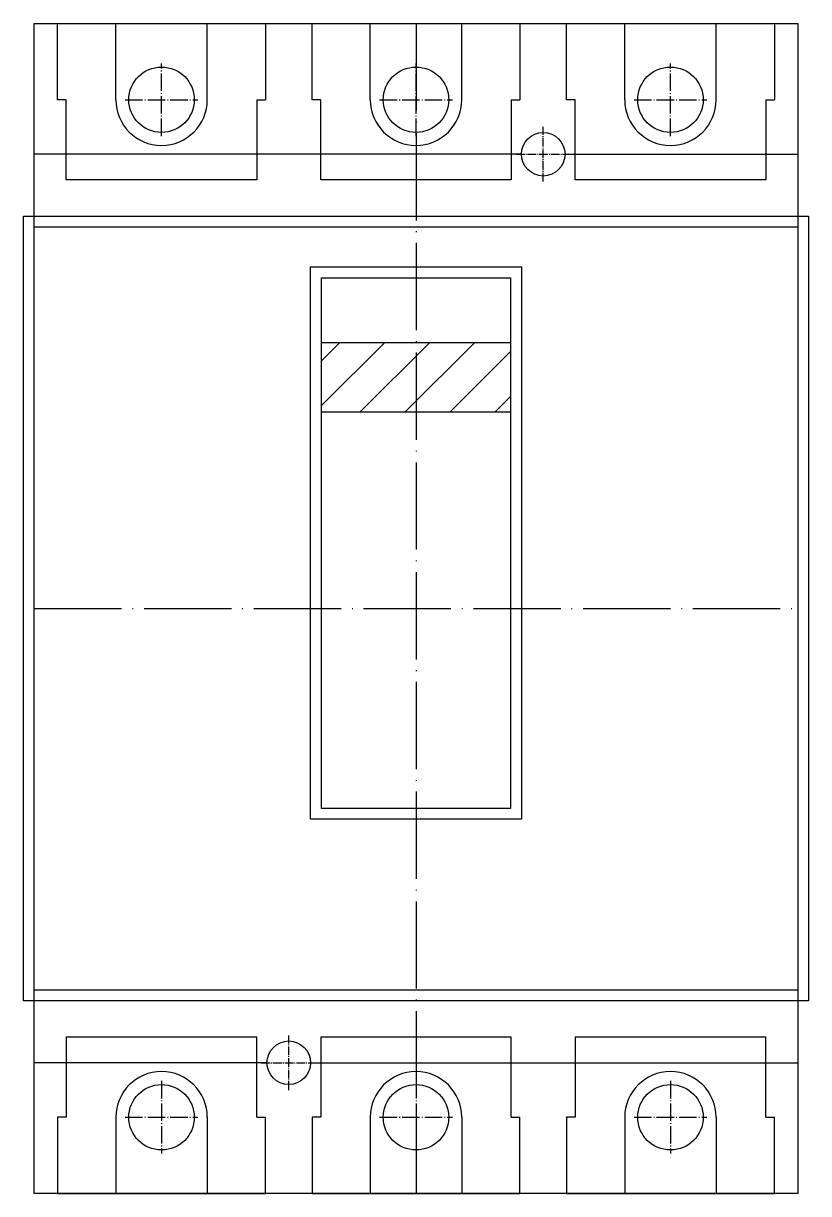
# Model space of a CAD drawing. Extents: x 0 to 108, y 0 to 161.
import ezdxf

# ---------------------------------------------------------------- set-up
doc = ezdxf.new("R2010")
doc.units = 0
doc.linetypes.add('ACAD_ISO04W100', pattern=[30, 24, -3, 0, -3])

# ---------------------------------------------------------------- blocks, each defined once
blk = doc.blocks.new('GGDFGDFGHFDHF')
h = blk.add_hatch()
h.set_pattern_fill('ANSI31', color=256, scale=35, style=0)
h.set_pattern_definition([(45, (-18472.441, 1703.315), (-3.0935922, 3.0935922), [])])
h.paths.add_polyline_path([(-1.5, -20), (-1.5, -10.39), (-27.5, -10.39), (-27.5, -20)])
for p, q in [((-55.79, 23), (-55.79, 33.5)), ((-43.21, 23), (-43.21, 33.5)), ((-20.79, 23), (-20.79, 33.5)), ((-8.21, 23), (-8.21, 33.5)), ((14.21, 23), (14.21, 33.5)), ((26.79, 23), (26.79, 33.5)), ((0, 15.5), (-67, 15.5)), ((6, 15.5), (38, 15.5)), ((-35, -109.5), (-67, -109.5)), ((-29, -109.5), (38, -109.5)), ((-55.79, -117), (-55.79, -127.5)), ((-43.21, -117), (-43.21, -127.5)), ((-20.79, -117), (-20.79, -127.5)), ((-8.21, -117), (-8.21, -127.5)), ((14.21, -117), (14.21, -127.5)), ((26.79, -117), (26.79, -127.5))]:
    blk.add_line(p, q)
at = {"color": 31, "linetype": 'ACAD_ISO04W100', "ltscale": 0.5}
for p, q in [((-14.5, 33.5), (-14.5, -127.5)), ((-67, -47), (38, -47))]:
    blk.add_line(p, q, dxfattribs=at)
at = {"color": 45, "linetype": 'ACAD_ISO04W100', "ltscale": 0.1}
for p, q in [((-49.5, 18), (-49.5, 28)), ((-14.5, 18), (-14.5, 28)), ((20.5, 18), (20.5, 28)), ((-54.5, 23), (-44.5, 23)), ((-19.5, 23), (-9.5, 23)), ((15.5, 23), (25.5, 23)), ((-49.5, -112), (-49.5, -122)), ((-14.5, -112), (-14.5, -122)), ((20.5, -112), (20.5, -122)), ((-54.5, -117), (-44.5, -117)), ((-19.5, -117), (-9.5, -117)), ((15.5, -117), (25.5, -117))]:
    blk.add_line(p, q, dxfattribs=at)
at = {"color": 252}
for p, q in [((-62.6, 23), (-63.8, 23)), ((-36.4, 23), (-35.2, 23)), ((-27.6, 23), (-28.8, 23)), ((-1.4, 23), (-0.2, 23)), ((7.4, 23), (6.2, 23)), ((33.6, 23), (34.8, 23)), ((-62.6, -117), (-63.8, -117)), ((-36.4, -117), (-35.2, -117)), ((-27.6, -117), (-28.8, -117)), ((-1.4, -117), (-0.2, -117)), ((7.4, -117), (6.2, -117)), ((33.6, -117), (34.8, -117))]:
    blk.add_line(p, q, dxfattribs=at)
at = {"color": 6, "linetype": 'ACAD_ISO04W100', "ltscale": 0.05}
for p, q in [((3, 11.75), (3, 19.25)), ((-0.75, 15.5), (6.75, 15.5)), ((-32, -113.25), (-32, -105.75)), ((-35.75, -109.5), (-28.25, -109.5))]:
    blk.add_line(p, q, dxfattribs=at)
for points in [[(-67, 33.5), (38, 33.5), (38, -127.5), (-67, -127.5)], [(-67, 5.5), (38, 5.5), (38, -99.5), (-67, -99.5)], [(-27.5, -1.5), (-1.5, -1.5), (-1.5, -74.5), (-27.5, -74.5)], [(-27.5, -10.39), (-1.5, -10.39), (-1.5, -20), (-27.5, -20)]]:
    blk.add_lwpolyline(points, close=True)
at = {"color": 252}
for points in [[(-63.8, 23), (-63.8, 33.5), (-35.2, 33.5), (-35.2, 23)], [(-28.8, 23), (-28.8, 33.5), (-0.2, 33.5), (-0.2, 23)], [(6.2, 23), (6.2, 33.5), (34.8, 33.5), (34.8, 23)], [(-36.4, 23), (-36.4, 12), (-62.6, 12), (-62.6, 23)], [(-1.4, 23), (-1.4, 12), (-27.6, 12), (-27.6, 23)], [(33.6, 23), (33.6, 12), (7.4, 12), (7.4, 23)], [(-36.4, -117), (-36.4, -106), (-62.6, -106), (-62.6, -117)], [(-1.4, -117), (-1.4, -106), (-27.6, -106), (-27.6, -117)], [(33.6, -117), (33.6, -106), (7.4, -106), (7.4, -117)], [(-63.8, -117), (-63.8, -127.5), (-35.2, -127.5), (-35.2, -117)], [(-28.8, -117), (-28.8, -127.5), (-0.2, -127.5), (-0.2, -117)], [(6.2, -117), (6.2, -127.5), (34.8, -127.5), (34.8, -117)]]:
    blk.add_lwpolyline(points, dxfattribs=at)
at = {"color": 3}
for points in [[(-68.5, 7), (39.5, 7), (39.5, -101), (-68.5, -101)], [(-29, 0), (0, 0), (0, -76), (-29, -76)]]:
    blk.add_lwpolyline(points, close=True, dxfattribs=at)
for centre in [(-49.5, 23), (-14.5, 23), (20.5, 23), (-49.5, -117), (-14.5, -117), (20.5, -117)]:
    blk.add_circle(centre, 4.5)
at = {"color": 6}
for centre in [(3, 15.5), (-32, -109.5)]:
    blk.add_circle(centre, 3, dxfattribs=at)
for centre, start, end in [((-49.5, 23), 180, 0), ((-14.5, 23), 180, 0), ((20.5, 23), 180, 0), ((-49.5, -117), 0, 180), ((-14.5, -117), 0, 180), ((20.5, -117), 0, 180)]:
    blk.add_arc(centre, 6.29, start, end)

msp = doc.modelspace()

# ---------------------------------------------------------------- block references
msp.add_blockref('GGDFGDFGHFDHF', (68.5, 127.5))

doc.saveas('drawing.dxf')
